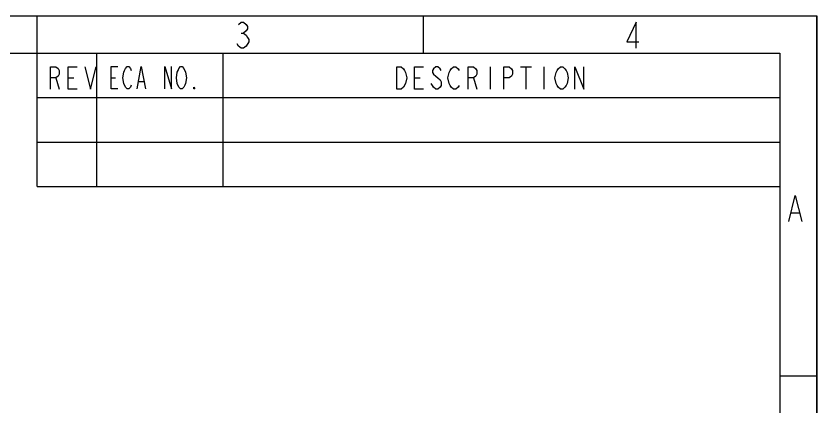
# Model space of a CAD drawing. Header units: millimetres. Extents: x 0 to 210, y 0 to 297.
# Drawn here: x 102.1 to 210, y 244.4 to 297 of the extents above; entities that cross this region are included whole.
import ezdxf

# ---------------------------------------------------------------- set-up
doc = ezdxf.new("R2010")
doc.units = ezdxf.units.MM
doc.header["$LTSCALE"] = 19.36
doc.layers.get('0').update_dxf_attribs({"linetype": 'CONTINUOUS'})

msp = doc.modelspace()

# ---------------------------------------------------------------- linework, layer by layer
at = {"color": 7}
for p, q in [((0, 297), (210, 297)), ((210, 0), (210, 297)), ((25, 292), (205, 292)), ((205, 292), (205, 5)), ((105, 286), (205, 286))]:
    msp.add_line(p, q, dxfattribs=at)
at = {"color": 2}
for p, q in [((0, 297), (210, 297)), ((105, 274), (105, 297)), ((157, 292), (157, 297)), ((210, 297), (210, 0)), ((132.44, 294.698), (132.79, 294.698)), ((113, 292), (113, 274)), ((130, 292), (130, 274)), ((166.01, 290.145), (166.01, 287.145)), ((170.06, 290.145), (171.56, 290.145)), ((170.81, 290.145), (170.81, 287.145)), ((173.21, 290.145), (173.21, 287.145)), ((107.514, 288.655), (107.964, 287.155)), ((109.164, 288.655), (109.914, 288.655)), ((114.96, 288.671), (115.523, 288.671)), ((118.673, 288.171), (119.348, 288.171)), ((155.81, 288.645), (156.56, 288.645)), ((163.76, 288.645), (164.21, 287.145)), ((105, 280), (205, 280)), ((105, 274), (205, 274)), ((206.554, 270.445), (207.604, 270.445)), ((205, 248.5), (210, 248.5))]:
    msp.add_line(p, q, dxfattribs=at)
for points in [[(132.09, 295.865), (132.44, 296.156), (132.79, 296.156), (133.14, 295.865), (133.315, 295.573), (133.315, 295.281), (133.14, 294.99), (132.79, 294.698), (133.14, 294.406), (133.315, 294.115), (133.49, 293.823), (133.49, 293.531)], [(185.64, 292.656), (185.64, 296.156), (184.415, 293.531), (185.99, 293.531)], [(133.49, 293.531), (133.14, 292.948), (132.79, 292.656), (132.44, 292.656), (132.09, 292.948), (131.915, 293.24)], [(106.764, 287.155), (106.764, 290.155), (107.514, 290.155), (107.814, 289.905), (107.964, 289.655), (107.964, 289.155), (107.814, 288.905), (107.514, 288.655), (106.764, 288.655)], [(110.364, 287.155), (109.164, 287.155), (109.164, 290.155), (110.364, 290.155)], [(111.414, 290.155), (112.164, 287.155), (112.914, 290.155)], [(115.86, 287.171), (114.96, 287.171), (114.96, 290.171), (115.86, 290.171)], [(116.873, 287.421), (116.648, 287.921), (116.535, 288.671), (116.648, 289.421), (116.76, 289.671), (116.873, 289.921), (117.098, 290.171), (117.323, 290.171), (117.548, 289.921), (117.66, 289.671)], [(118.448, 287.171), (119.01, 290.171), (119.573, 287.171)], [(122.16, 287.171), (122.16, 290.171), (123.06, 287.171), (123.06, 290.171)], [(124.073, 287.421), (123.848, 287.921), (123.735, 288.671), (123.848, 289.421), (123.96, 289.671), (124.073, 289.921), (124.298, 290.171), (124.523, 290.171), (124.748, 289.921), (124.973, 289.421)], [(154.61, 287.895), (154.31, 287.395), (154.01, 287.145), (153.41, 287.145), (153.41, 290.145)], [(153.41, 290.145), (154.01, 290.145), (154.31, 289.895), (154.46, 289.645), (154.61, 289.395), (154.76, 288.645), (154.61, 287.895)], [(157.01, 287.145), (155.81, 287.145), (155.81, 290.145), (157.01, 290.145)], [(159.41, 289.645), (159.26, 289.895), (158.96, 290.145), (158.66, 290.145), (158.36, 289.895), (158.21, 289.645), (158.21, 289.395), (158.36, 289.145), (158.66, 288.895), (158.96, 288.645), (159.26, 288.395), (159.41, 288.145), (159.41, 287.645), (159.26, 287.395), (158.96, 287.145), (158.66, 287.145), (158.36, 287.395), (158.21, 287.645), (158.06, 287.895)], [(161.81, 287.645), (161.66, 287.395), (161.36, 287.145), (161.06, 287.145), (160.76, 287.395), (160.61, 287.645), (160.46, 287.895), (160.31, 288.645), (160.46, 289.395), (160.61, 289.645), (160.76, 289.895), (161.06, 290.145), (161.36, 290.145), (161.66, 289.895), (161.81, 289.645)], [(163.01, 287.145), (163.01, 290.145), (163.76, 290.145), (164.06, 289.895), (164.21, 289.645), (164.21, 289.145), (164.06, 288.895), (163.76, 288.645), (163.01, 288.645)], [(167.81, 287.145), (167.81, 290.145), (168.56, 290.145), (168.86, 289.895), (169.01, 289.645), (169.01, 289.145), (168.86, 288.895), (168.56, 288.645), (167.81, 288.645)], [(176.21, 287.645), (176.06, 287.395), (175.76, 287.145), (175.46, 287.145), (175.16, 287.395), (175.01, 287.645), (174.86, 287.895), (174.71, 288.645), (174.86, 289.395), (175.01, 289.645), (175.16, 289.895), (175.46, 290.145), (175.76, 290.145), (176.06, 289.895), (176.21, 289.645), (176.36, 289.395), (176.51, 288.645), (176.36, 287.895), (176.21, 287.645)], [(177.41, 287.145), (177.41, 290.145), (178.61, 287.145), (178.61, 290.145)], [(124.973, 289.421), (125.085, 288.671), (124.973, 287.921), (124.86, 287.671)], [(117.66, 287.671), (117.548, 287.421), (117.323, 287.171), (117.098, 287.171), (116.873, 287.421)], [(124.86, 287.671), (124.748, 287.421), (124.523, 287.171), (124.298, 287.171), (124.073, 287.421)], [(126.21, 287.171), (126.098, 287.171), (126.098, 287.421), (126.21, 287.171)], [(206.204, 269.278), (207.079, 272.778), (207.954, 269.278)]]:
    msp.add_lwpolyline(points, dxfattribs=at)

doc.saveas('drawing.dxf')
